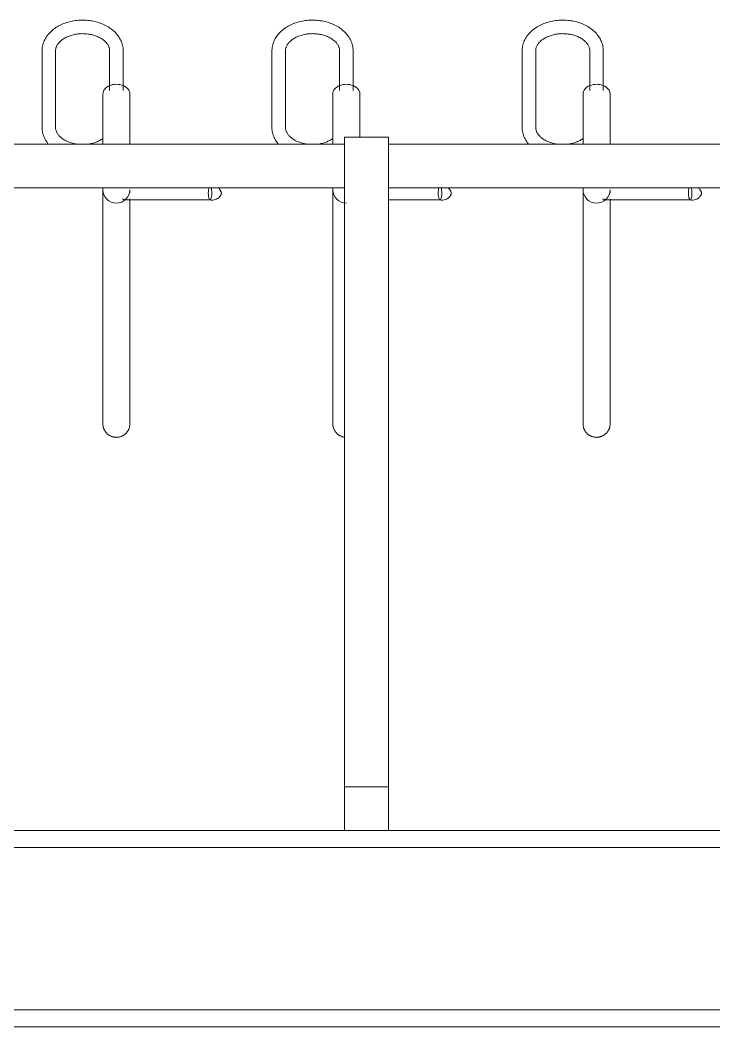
# Model space of a CAD drawing. Header units: inches. Extents: x 3268 to 7018, y 976 to 6708.
# Drawn here: x 4788.19 to 4813.84, y 3631.15 to 3668.35 of the extents above; entities that cross this region are included whole.
import ezdxf

# ---------------------------------------------------------------- set-up
doc = ezdxf.new("R2010")
doc.units = ezdxf.units.IN
doc.header["$MEASUREMENT"] = 0
for name, color, linetype, lineweight in [('A-GENM', 13, 'Continuous', 9), ('A-WALL', 113, 'Continuous', 9), ('A-WALL-PATT', 111, 'Continuous', 15), ('I-WALL', 2, 'Continuous', 9)]:
    doc.layers.add(name, color=color, linetype=linetype, lineweight=lineweight)
pattern_1 = [(0, (0, 0), (122.88, 30.72), [5.069, -87.091, 5.069, -87.091, -491.52]), (0, (0, 0), (122.88, 30.72), [-184.32, 5.069, -179.251, 5.069, -87.091, -215.04]), (0, (0, 0), (122.88, 30.72), [-460.8, 5.069, -56.371, 5.069, -148.531]), (120, (46.08, 15.36), (-88.0443, 91.0572), [5.069, -87.091, 5.069, -87.091, -491.52]), (120, (46.08, 15.36), (-88.0443, 91.0572), [-184.32, 5.069, -179.251, 5.069, -87.091, -215.04]), (120, (46.08, 15.36), (-88.0443, 91.0572), [-460.8, 5.069, -56.371, 5.069, -148.531]), (240, (61.44, 76.8), (-34.8357, -121.7772), [5.069, -87.091, 5.069, -87.091, -491.52]), (240, (61.44, 76.8), (-34.8357, -121.7772), [-184.32, 5.069, -179.251, 5.069, -87.091, -215.04]), (240, (61.44, 76.8), (-34.8357, -121.7772), [-460.8, 5.069, -56.371, 5.069, -148.531])]

# ---------------------------------------------------------------- blocks, each defined once
blk = doc.blocks.new('Bike File Wall - as Specified-V152-Overall Retail Plan Opt 2')
at = {"layer": 'A-GENM'}
for p, q in [((4789, 3667.218), (4789, 3664.389)), ((4789.5, 3664.389), (4789.5, 3667.218)), ((4791.5, 3667.218), (4791.5, 3665.756)), ((4792, 3665.756), (4792, 3667.218)), ((4797.5, 3667.218), (4797.5, 3664.389)), ((4798, 3664.389), (4798, 3667.218)), ((4800, 3667.218), (4800, 3665.756)), ((4800.5, 3665.756), (4800.5, 3667.218)), ((4806.75, 3667.218), (4806.75, 3664.389)), ((4807.25, 3664.389), (4807.25, 3667.218)), ((4809.25, 3667.218), (4809.25, 3665.756)), ((4809.75, 3665.756), (4809.75, 3667.218)), ((4791.25, 3665.627), (4791.25, 3663.774)), ((4792.25, 3663.774), (4792.25, 3665.627)), ((4799.75, 3665.627), (4799.75, 3663.774)), ((4800.75, 3664.024), (4800.75, 3665.627)), ((4809, 3665.627), (4809, 3663.774)), ((4810, 3663.774), (4810, 3665.627)), ((4769.813, 3663.774), (4800.188, 3663.774)), ((4800.188, 3640.024), (4800.188, 3664.024)), ((4801.813, 3664.024), (4800.188, 3664.024)), ((4801.813, 3664.024), (4801.813, 3640.024)), ((4801.813, 3663.774), (4832.188, 3663.774)), ((4769.813, 3662.149), (4800.188, 3662.149)), ((4791.25, 3662.149), (4791.25, 3654.313)), ((4791.252, 3662.126), (4791.254, 3662.146)), ((4799.75, 3662.149), (4799.75, 3654.313)), ((4799.752, 3662.126), (4799.754, 3662.146)), ((4801.813, 3662.149), (4832.188, 3662.149)), ((4809, 3662.149), (4809, 3654.313)), ((4809.002, 3662.126), (4809.004, 3662.146)), ((4792.009, 3661.711), (4795.213, 3661.711)), ((4792.25, 3654.313), (4792.25, 3661.745)), ((4801.813, 3661.711), (4803.713, 3661.711)), ((4809.759, 3661.711), (4812.963, 3661.711)), ((4810, 3654.313), (4810, 3661.745)), ((4791.25, 3661.207), (4791.25, 3654.313)), ((4792.25, 3654.313), (4792.25, 3661.207)), ((4799.75, 3661.207), (4799.75, 3654.313)), ((4809, 3661.207), (4809, 3654.313)), ((4810, 3654.313), (4810, 3661.207)), ((4800.188, 3638.399), (4800.188, 3640.024)), ((4801.813, 3640.024), (4800.188, 3640.024)), ((4801.813, 3640.024), (4801.813, 3638.399)), ((4800.188, 3638.399), (4801.813, 3638.399))]:
    blk.add_line(p, q, dxfattribs=at)
at = {"layer": 'A-GENM', "flags": 128}
for points in [[(4792, 3667.218), (4791.999, 3667.267), (4791.995, 3667.317), (4791.988, 3667.366), (4791.978, 3667.414), (4791.966, 3667.462), (4791.951, 3667.51), (4791.933, 3667.556), (4791.913, 3667.602), (4791.891, 3667.647), (4791.866, 3667.69), (4791.839, 3667.733), (4791.81, 3667.774), (4791.779, 3667.814), (4791.746, 3667.853), (4791.712, 3667.891), (4791.675, 3667.927), (4791.637, 3667.962), (4791.597, 3667.995), (4791.556, 3668.027), (4791.513, 3668.058), (4791.469, 3668.087), (4791.423, 3668.115), (4791.376, 3668.141), (4791.328, 3668.166), (4791.279, 3668.189), (4791.229, 3668.211), (4791.178, 3668.231), (4791.126, 3668.25), (4791.073, 3668.267), (4791.02, 3668.283), (4790.965, 3668.297), (4790.91, 3668.309), (4790.855, 3668.32), (4790.799, 3668.329), (4790.743, 3668.337), (4790.687, 3668.343), (4790.63, 3668.348), (4790.573, 3668.35), (4790.516, 3668.352), (4790.459, 3668.351), (4790.402, 3668.349), (4790.345, 3668.346), (4790.288, 3668.34), (4790.232, 3668.334), (4790.176, 3668.325), (4790.12, 3668.315), (4790.065, 3668.304), (4790.01, 3668.29), (4789.956, 3668.276), (4789.903, 3668.259), (4789.851, 3668.242), (4789.799, 3668.222), (4789.749, 3668.201), (4789.699, 3668.179), (4789.65, 3668.155), (4789.603, 3668.129), (4789.557, 3668.102), (4789.512, 3668.074), (4789.468, 3668.044), (4789.426, 3668.013), (4789.385, 3667.98), (4789.346, 3667.946), (4789.309, 3667.91), (4789.273, 3667.874), (4789.239, 3667.835), (4789.207, 3667.796), (4789.177, 3667.755), (4789.149, 3667.713), (4789.123, 3667.67), (4789.099, 3667.626), (4789.078, 3667.581), (4789.059, 3667.535), (4789.043, 3667.488), (4789.029, 3667.44), (4789.018, 3667.392), (4789.009, 3667.343), (4789.004, 3667.294), (4789.001, 3667.245), (4789, 3667.218)], [(4800.5, 3667.218), (4800.499, 3667.267), (4800.495, 3667.317), (4800.488, 3667.366), (4800.478, 3667.414), (4800.466, 3667.462), (4800.451, 3667.51), (4800.433, 3667.556), (4800.413, 3667.602), (4800.391, 3667.647), (4800.366, 3667.69), (4800.339, 3667.733), (4800.31, 3667.774), (4800.279, 3667.814), (4800.246, 3667.853), (4800.212, 3667.891), (4800.175, 3667.927), (4800.137, 3667.962), (4800.097, 3667.995), (4800.056, 3668.027), (4800.013, 3668.058), (4799.969, 3668.087), (4799.923, 3668.115), (4799.876, 3668.141), (4799.828, 3668.166), (4799.779, 3668.189), (4799.729, 3668.211), (4799.678, 3668.231), (4799.626, 3668.25), (4799.573, 3668.267), (4799.52, 3668.283), (4799.465, 3668.297), (4799.41, 3668.309), (4799.355, 3668.32), (4799.299, 3668.329), (4799.243, 3668.337), (4799.187, 3668.343), (4799.13, 3668.348), (4799.073, 3668.35), (4799.016, 3668.352), (4798.959, 3668.351), (4798.902, 3668.349), (4798.845, 3668.346), (4798.788, 3668.34), (4798.732, 3668.334), (4798.676, 3668.325), (4798.62, 3668.315), (4798.565, 3668.304), (4798.51, 3668.29), (4798.456, 3668.276), (4798.403, 3668.259), (4798.351, 3668.242), (4798.299, 3668.222), (4798.249, 3668.201), (4798.199, 3668.179), (4798.15, 3668.155), (4798.103, 3668.129), (4798.057, 3668.102), (4798.012, 3668.074), (4797.968, 3668.044), (4797.926, 3668.013), (4797.885, 3667.98), (4797.846, 3667.946), (4797.809, 3667.91), (4797.773, 3667.874), (4797.739, 3667.835), (4797.707, 3667.796), (4797.677, 3667.755), (4797.649, 3667.713), (4797.623, 3667.67), (4797.599, 3667.626), (4797.578, 3667.581), (4797.559, 3667.535), (4797.543, 3667.488), (4797.529, 3667.44), (4797.518, 3667.392), (4797.509, 3667.343), (4797.504, 3667.294), (4797.501, 3667.245), (4797.5, 3667.218)], [(4809.75, 3667.218), (4809.749, 3667.267), (4809.745, 3667.317), (4809.738, 3667.366), (4809.728, 3667.414), (4809.716, 3667.462), (4809.701, 3667.51), (4809.683, 3667.556), (4809.663, 3667.602), (4809.641, 3667.647), (4809.616, 3667.69), (4809.589, 3667.733), (4809.56, 3667.774), (4809.529, 3667.814), (4809.496, 3667.853), (4809.462, 3667.891), (4809.425, 3667.927), (4809.387, 3667.962), (4809.347, 3667.995), (4809.306, 3668.027), (4809.263, 3668.058), (4809.219, 3668.087), (4809.173, 3668.115), (4809.126, 3668.141), (4809.078, 3668.166), (4809.029, 3668.189), (4808.979, 3668.211), (4808.928, 3668.231), (4808.876, 3668.25), (4808.823, 3668.267), (4808.77, 3668.283), (4808.715, 3668.297), (4808.66, 3668.309), (4808.605, 3668.32), (4808.549, 3668.329), (4808.493, 3668.337), (4808.437, 3668.343), (4808.38, 3668.348), (4808.323, 3668.35), (4808.266, 3668.352), (4808.209, 3668.351), (4808.152, 3668.349), (4808.095, 3668.346), (4808.038, 3668.34), (4807.982, 3668.334), (4807.926, 3668.325), (4807.87, 3668.315), (4807.815, 3668.304), (4807.76, 3668.29), (4807.706, 3668.276), (4807.653, 3668.259), (4807.601, 3668.242), (4807.549, 3668.222), (4807.499, 3668.201), (4807.449, 3668.179), (4807.4, 3668.155), (4807.353, 3668.129), (4807.307, 3668.102), (4807.262, 3668.074), (4807.218, 3668.044), (4807.176, 3668.013), (4807.135, 3667.98), (4807.096, 3667.946), (4807.059, 3667.91), (4807.023, 3667.874), (4806.989, 3667.835), (4806.957, 3667.796), (4806.927, 3667.755), (4806.899, 3667.713), (4806.873, 3667.67), (4806.849, 3667.626), (4806.828, 3667.581), (4806.809, 3667.535), (4806.793, 3667.488), (4806.779, 3667.44), (4806.768, 3667.392), (4806.759, 3667.343), (4806.754, 3667.294), (4806.751, 3667.245), (4806.75, 3667.218)], [(4789.5, 3667.218), (4789.501, 3667.239), (4789.503, 3667.26), (4789.506, 3667.282), (4789.51, 3667.303), (4789.516, 3667.325), (4789.522, 3667.346), (4789.531, 3667.368), (4789.54, 3667.39), (4789.551, 3667.412), (4789.564, 3667.434), (4789.578, 3667.456), (4789.593, 3667.478), (4789.61, 3667.5), (4789.628, 3667.521), (4789.648, 3667.543), (4789.67, 3667.564), (4789.693, 3667.585), (4789.717, 3667.606), (4789.744, 3667.626), (4789.771, 3667.646), (4789.8, 3667.665), (4789.83, 3667.683), (4789.862, 3667.701), (4789.894, 3667.718), (4789.928, 3667.734), (4789.963, 3667.749), (4790, 3667.763), (4790.037, 3667.777), (4790.075, 3667.789), (4790.114, 3667.801), (4790.153, 3667.811), (4790.194, 3667.82), (4790.235, 3667.828), (4790.276, 3667.835), (4790.318, 3667.841), (4790.36, 3667.845), (4790.403, 3667.849), (4790.446, 3667.851), (4790.489, 3667.852), (4790.532, 3667.851), (4790.575, 3667.85), (4790.617, 3667.847), (4790.66, 3667.843), (4790.702, 3667.838), (4790.744, 3667.832), (4790.785, 3667.824), (4790.826, 3667.816), (4790.866, 3667.806), (4790.905, 3667.795), (4790.944, 3667.784), (4790.981, 3667.771), (4791.018, 3667.757), (4791.054, 3667.742), (4791.088, 3667.727), (4791.122, 3667.71), (4791.154, 3667.693), (4791.185, 3667.675), (4791.214, 3667.656), (4791.243, 3667.637), (4791.269, 3667.617), (4791.295, 3667.597), (4791.319, 3667.576), (4791.341, 3667.555), (4791.362, 3667.533), (4791.381, 3667.511), (4791.399, 3667.49), (4791.415, 3667.468), (4791.43, 3667.446), (4791.443, 3667.424), (4791.455, 3667.402), (4791.465, 3667.38), (4791.474, 3667.358), (4791.482, 3667.336), (4791.488, 3667.315), (4791.493, 3667.293), (4791.496, 3667.272), (4791.499, 3667.25), (4791.5, 3667.229), (4791.5, 3667.218)], [(4798, 3667.218), (4798.001, 3667.239), (4798.003, 3667.26), (4798.006, 3667.282), (4798.01, 3667.303), (4798.016, 3667.325), (4798.022, 3667.346), (4798.031, 3667.368), (4798.04, 3667.39), (4798.051, 3667.412), (4798.064, 3667.434), (4798.078, 3667.456), (4798.093, 3667.478), (4798.11, 3667.5), (4798.128, 3667.521), (4798.148, 3667.543), (4798.17, 3667.564), (4798.193, 3667.585), (4798.217, 3667.606), (4798.244, 3667.626), (4798.271, 3667.646), (4798.3, 3667.665), (4798.33, 3667.683), (4798.362, 3667.701), (4798.394, 3667.718), (4798.428, 3667.734), (4798.463, 3667.749), (4798.5, 3667.763), (4798.537, 3667.777), (4798.575, 3667.789), (4798.614, 3667.801), (4798.653, 3667.811), (4798.694, 3667.82), (4798.735, 3667.828), (4798.776, 3667.835), (4798.818, 3667.841), (4798.86, 3667.845), (4798.903, 3667.849), (4798.946, 3667.851), (4798.989, 3667.852), (4799.032, 3667.851), (4799.075, 3667.85), (4799.117, 3667.847), (4799.16, 3667.843), (4799.202, 3667.838), (4799.244, 3667.832), (4799.285, 3667.824), (4799.326, 3667.816), (4799.366, 3667.806), (4799.405, 3667.795), (4799.444, 3667.784), (4799.481, 3667.771), (4799.518, 3667.757), (4799.554, 3667.742), (4799.588, 3667.727), (4799.622, 3667.71), (4799.654, 3667.693), (4799.685, 3667.675), (4799.714, 3667.656), (4799.743, 3667.637), (4799.769, 3667.617), (4799.795, 3667.597), (4799.819, 3667.576), (4799.841, 3667.555), (4799.862, 3667.533), (4799.881, 3667.511), (4799.899, 3667.49), (4799.915, 3667.468), (4799.93, 3667.446), (4799.943, 3667.424), (4799.955, 3667.402), (4799.965, 3667.38), (4799.974, 3667.358), (4799.982, 3667.336), (4799.988, 3667.315), (4799.993, 3667.293), (4799.996, 3667.272), (4799.999, 3667.25), (4800, 3667.229), (4800, 3667.218)], [(4807.25, 3667.218), (4807.251, 3667.239), (4807.253, 3667.26), (4807.256, 3667.282), (4807.26, 3667.303), (4807.266, 3667.325), (4807.272, 3667.346), (4807.281, 3667.368), (4807.29, 3667.39), (4807.301, 3667.412), (4807.314, 3667.434), (4807.328, 3667.456), (4807.343, 3667.478), (4807.36, 3667.5), (4807.378, 3667.521), (4807.398, 3667.543), (4807.42, 3667.564), (4807.443, 3667.585), (4807.467, 3667.606), (4807.494, 3667.626), (4807.521, 3667.646), (4807.55, 3667.665), (4807.58, 3667.683), (4807.612, 3667.701), (4807.644, 3667.718), (4807.678, 3667.734), (4807.713, 3667.749), (4807.75, 3667.763), (4807.787, 3667.777), (4807.825, 3667.789), (4807.864, 3667.801), (4807.903, 3667.811), (4807.944, 3667.82), (4807.985, 3667.828), (4808.026, 3667.835), (4808.068, 3667.841), (4808.11, 3667.845), (4808.153, 3667.849), (4808.196, 3667.851), (4808.239, 3667.852), (4808.282, 3667.851), (4808.325, 3667.85), (4808.367, 3667.847), (4808.41, 3667.843), (4808.452, 3667.838), (4808.494, 3667.832), (4808.535, 3667.824), (4808.576, 3667.816), (4808.616, 3667.806), (4808.655, 3667.795), (4808.694, 3667.784), (4808.731, 3667.771), (4808.768, 3667.757), (4808.804, 3667.742), (4808.838, 3667.727), (4808.872, 3667.71), (4808.904, 3667.693), (4808.935, 3667.675), (4808.964, 3667.656), (4808.993, 3667.637), (4809.019, 3667.617), (4809.045, 3667.597), (4809.069, 3667.576), (4809.091, 3667.555), (4809.112, 3667.533), (4809.131, 3667.511), (4809.149, 3667.49), (4809.165, 3667.468), (4809.18, 3667.446), (4809.193, 3667.424), (4809.205, 3667.402), (4809.215, 3667.38), (4809.224, 3667.358), (4809.232, 3667.336), (4809.238, 3667.315), (4809.243, 3667.293), (4809.246, 3667.272), (4809.249, 3667.25), (4809.25, 3667.229), (4809.25, 3667.218)], [(4789, 3664.389), (4789.002, 3664.34), (4789.006, 3664.291), (4789.013, 3664.242), (4789.023, 3664.193), (4789.035, 3664.145), (4789.05, 3664.098), (4789.067, 3664.051), (4789.087, 3664.005), (4789.11, 3663.961), (4789.134, 3663.917), (4789.161, 3663.874), (4789.19, 3663.833), (4789.221, 3663.793)], [(4790.257, 3663.775), (4790.216, 3663.783), (4790.175, 3663.791), (4790.135, 3663.801), (4790.096, 3663.812), (4790.057, 3663.824), (4790.019, 3663.836), (4789.983, 3663.85), (4789.947, 3663.865), (4789.913, 3663.881), (4789.879, 3663.897), (4789.847, 3663.914), (4789.816, 3663.932), (4789.786, 3663.951), (4789.758, 3663.97), (4789.731, 3663.99), (4789.706, 3664.011), (4789.682, 3664.031), (4789.66, 3664.053), (4789.639, 3664.074), (4789.62, 3664.096), (4789.602, 3664.118), (4789.586, 3664.14), (4789.571, 3664.162), (4789.558, 3664.184), (4789.546, 3664.206), (4789.536, 3664.228), (4789.527, 3664.249), (4789.519, 3664.271), (4789.513, 3664.293), (4789.508, 3664.314), (4789.504, 3664.335), (4789.502, 3664.357), (4789.501, 3664.378), (4789.5, 3664.389)], [(4797.5, 3664.389), (4797.502, 3664.34), (4797.506, 3664.291), (4797.513, 3664.242), (4797.523, 3664.193), (4797.535, 3664.145), (4797.55, 3664.098), (4797.567, 3664.051), (4797.587, 3664.005), (4797.61, 3663.961), (4797.634, 3663.917), (4797.661, 3663.874), (4797.69, 3663.833), (4797.721, 3663.793)], [(4798.757, 3663.775), (4798.716, 3663.783), (4798.675, 3663.791), (4798.635, 3663.801), (4798.596, 3663.812), (4798.557, 3663.824), (4798.519, 3663.836), (4798.483, 3663.85), (4798.447, 3663.865), (4798.413, 3663.881), (4798.379, 3663.897), (4798.347, 3663.914), (4798.316, 3663.932), (4798.286, 3663.951), (4798.258, 3663.97), (4798.231, 3663.99), (4798.206, 3664.011), (4798.182, 3664.031), (4798.16, 3664.053), (4798.139, 3664.074), (4798.12, 3664.096), (4798.102, 3664.118), (4798.086, 3664.14), (4798.071, 3664.162), (4798.058, 3664.184), (4798.046, 3664.206), (4798.036, 3664.228), (4798.027, 3664.249), (4798.019, 3664.271), (4798.013, 3664.293), (4798.008, 3664.314), (4798.004, 3664.335), (4798.002, 3664.357), (4798.001, 3664.378), (4798, 3664.389)], [(4806.75, 3664.389), (4806.752, 3664.34), (4806.756, 3664.291), (4806.763, 3664.242), (4806.773, 3664.193), (4806.785, 3664.145), (4806.8, 3664.098), (4806.817, 3664.051), (4806.837, 3664.005), (4806.86, 3663.961), (4806.884, 3663.917), (4806.911, 3663.874), (4806.94, 3663.833), (4806.971, 3663.793)], [(4808.007, 3663.775), (4807.966, 3663.783), (4807.925, 3663.791), (4807.885, 3663.801), (4807.846, 3663.812), (4807.807, 3663.824), (4807.769, 3663.836), (4807.733, 3663.85), (4807.697, 3663.865), (4807.663, 3663.881), (4807.629, 3663.897), (4807.597, 3663.914), (4807.566, 3663.932), (4807.536, 3663.951), (4807.508, 3663.97), (4807.481, 3663.99), (4807.456, 3664.011), (4807.432, 3664.031), (4807.41, 3664.053), (4807.389, 3664.074), (4807.37, 3664.096), (4807.352, 3664.118), (4807.336, 3664.14), (4807.321, 3664.162), (4807.308, 3664.184), (4807.296, 3664.206), (4807.286, 3664.228), (4807.277, 3664.249), (4807.269, 3664.271), (4807.263, 3664.293), (4807.258, 3664.314), (4807.254, 3664.335), (4807.252, 3664.357), (4807.251, 3664.378), (4807.25, 3664.389)], [(4791.257, 3663.981), (4791.23, 3663.961), (4791.201, 3663.942), (4791.171, 3663.924), (4791.139, 3663.906), (4791.106, 3663.889), (4791.072, 3663.873), (4791.037, 3663.858), (4791.001, 3663.844), (4790.964, 3663.83), (4790.926, 3663.818), (4790.887, 3663.807), (4790.847, 3663.796), (4790.807, 3663.787), (4790.766, 3663.779), (4790.724, 3663.772)], [(4799.757, 3663.981), (4799.73, 3663.961), (4799.701, 3663.942), (4799.671, 3663.924), (4799.639, 3663.906), (4799.606, 3663.889), (4799.572, 3663.873), (4799.537, 3663.858), (4799.501, 3663.844), (4799.464, 3663.83), (4799.426, 3663.818), (4799.387, 3663.807), (4799.347, 3663.796), (4799.307, 3663.787), (4799.266, 3663.779), (4799.224, 3663.772)], [(4809.007, 3663.981), (4808.98, 3663.961), (4808.951, 3663.942), (4808.921, 3663.924), (4808.889, 3663.906), (4808.856, 3663.889), (4808.822, 3663.873), (4808.787, 3663.858), (4808.751, 3663.844), (4808.714, 3663.83), (4808.676, 3663.818), (4808.637, 3663.807), (4808.597, 3663.796), (4808.557, 3663.787), (4808.516, 3663.779), (4808.474, 3663.772)], [(4791.25, 3661.207), (4791.25, 3661.291), (4791.25, 3661.37), (4791.25, 3661.446), (4791.25, 3661.518), (4791.25, 3661.587), (4791.25, 3661.651), (4791.25, 3661.711), (4791.25, 3661.767), (4791.25, 3661.819), (4791.25, 3661.866), (4791.25, 3661.909), (4791.25, 3661.947), (4791.25, 3661.981), (4791.25, 3662.01), (4791.25, 3662.035)], [(4792.25, 3662.026), (4792.25, 3662), (4792.25, 3661.969)], [(4795.208, 3661.712), (4795.259, 3661.702), (4795.312, 3661.699), (4795.365, 3661.705), (4795.413, 3661.718), (4795.456, 3661.735), (4795.491, 3661.756), (4795.52, 3661.777), (4795.543, 3661.797), (4795.561, 3661.816), (4795.575, 3661.834), (4795.586, 3661.849), (4795.595, 3661.863), (4795.602, 3661.876), (4795.608, 3661.887), (4795.612, 3661.897), (4795.616, 3661.905), (4795.619, 3661.913), (4795.621, 3661.92), (4795.623, 3661.926), (4795.625, 3661.931), (4795.626, 3661.935), (4795.627, 3661.939), (4795.628, 3661.943), (4795.629, 3661.946), (4795.629, 3661.949), (4795.63, 3661.951), (4795.63, 3661.953), (4795.63, 3661.955), (4795.631, 3661.956), (4795.631, 3661.957), (4795.631, 3661.958), (4795.631, 3661.959), (4795.631, 3661.96), (4795.631, 3661.96), (4795.631, 3661.96)], [(4795.52, 3662.145), (4795.543, 3662.125), (4795.561, 3662.106), (4795.575, 3662.088), (4795.586, 3662.073), (4795.595, 3662.059), (4795.602, 3662.046), (4795.608, 3662.035), (4795.612, 3662.025), (4795.616, 3662.017), (4795.619, 3662.009), (4795.621, 3662.002), (4795.623, 3661.997), (4795.625, 3661.991), (4795.626, 3661.987), (4795.627, 3661.983), (4795.628, 3661.979), (4795.629, 3661.976), (4795.629, 3661.973), (4795.63, 3661.971), (4795.63, 3661.969), (4795.63, 3661.968), (4795.631, 3661.966), (4795.631, 3661.965), (4795.631, 3661.964), (4795.631, 3661.963), (4795.631, 3661.963), (4795.631, 3661.962), (4795.631, 3661.962)], [(4799.75, 3661.207), (4799.75, 3661.291), (4799.75, 3661.37), (4799.75, 3661.446), (4799.75, 3661.518), (4799.75, 3661.587), (4799.75, 3661.651), (4799.75, 3661.711), (4799.75, 3661.767), (4799.75, 3661.819), (4799.75, 3661.866), (4799.75, 3661.909), (4799.75, 3661.947), (4799.75, 3661.981), (4799.75, 3662.01), (4799.75, 3662.035)], [(4803.708, 3661.712), (4803.759, 3661.702), (4803.812, 3661.699), (4803.865, 3661.705), (4803.913, 3661.718), (4803.956, 3661.735), (4803.991, 3661.756), (4804.02, 3661.777), (4804.043, 3661.797), (4804.061, 3661.816), (4804.075, 3661.834), (4804.086, 3661.849), (4804.095, 3661.863), (4804.102, 3661.876), (4804.108, 3661.887), (4804.112, 3661.897), (4804.116, 3661.905), (4804.119, 3661.913), (4804.121, 3661.92), (4804.123, 3661.926), (4804.125, 3661.931), (4804.126, 3661.935), (4804.127, 3661.939), (4804.128, 3661.943), (4804.129, 3661.946), (4804.129, 3661.949), (4804.13, 3661.951), (4804.13, 3661.953), (4804.13, 3661.955), (4804.131, 3661.956), (4804.131, 3661.957), (4804.131, 3661.958), (4804.131, 3661.959), (4804.131, 3661.96), (4804.131, 3661.96), (4804.131, 3661.96)], [(4804.02, 3662.145), (4804.043, 3662.125), (4804.061, 3662.106), (4804.075, 3662.088), (4804.086, 3662.073), (4804.095, 3662.059), (4804.102, 3662.046), (4804.108, 3662.035), (4804.112, 3662.025), (4804.116, 3662.017), (4804.119, 3662.009), (4804.121, 3662.002), (4804.123, 3661.997), (4804.125, 3661.991), (4804.126, 3661.987), (4804.127, 3661.983), (4804.128, 3661.979), (4804.129, 3661.976), (4804.129, 3661.973), (4804.13, 3661.971), (4804.13, 3661.969), (4804.13, 3661.968), (4804.131, 3661.966), (4804.131, 3661.965), (4804.131, 3661.964), (4804.131, 3661.963), (4804.131, 3661.963), (4804.131, 3661.962), (4804.131, 3661.962)], [(4809, 3661.207), (4809, 3661.291), (4809, 3661.37), (4809, 3661.446), (4809, 3661.518), (4809, 3661.587), (4809, 3661.651), (4809, 3661.711), (4809, 3661.767), (4809, 3661.819), (4809, 3661.866), (4809, 3661.909), (4809, 3661.947), (4809, 3661.981), (4809, 3662.01), (4809, 3662.035)], [(4810, 3662.026), (4810, 3662), (4810, 3661.969)], [(4812.958, 3661.712), (4813.009, 3661.702), (4813.062, 3661.699), (4813.115, 3661.705), (4813.163, 3661.718), (4813.206, 3661.735), (4813.241, 3661.756), (4813.27, 3661.777), (4813.293, 3661.797), (4813.311, 3661.816), (4813.325, 3661.834), (4813.336, 3661.849), (4813.345, 3661.863), (4813.352, 3661.876), (4813.358, 3661.887), (4813.362, 3661.897), (4813.366, 3661.905), (4813.369, 3661.913), (4813.371, 3661.92), (4813.373, 3661.926), (4813.375, 3661.931), (4813.376, 3661.935), (4813.377, 3661.939), (4813.378, 3661.943), (4813.379, 3661.946), (4813.379, 3661.949), (4813.38, 3661.951), (4813.38, 3661.953), (4813.38, 3661.955), (4813.381, 3661.956), (4813.381, 3661.957), (4813.381, 3661.958), (4813.381, 3661.959), (4813.381, 3661.96), (4813.381, 3661.96), (4813.381, 3661.96)], [(4813.27, 3662.145), (4813.293, 3662.125), (4813.311, 3662.106), (4813.325, 3662.088), (4813.336, 3662.073), (4813.345, 3662.059), (4813.352, 3662.046), (4813.358, 3662.035), (4813.362, 3662.025), (4813.366, 3662.017), (4813.369, 3662.009), (4813.371, 3662.002), (4813.373, 3661.997), (4813.375, 3661.991), (4813.376, 3661.987), (4813.377, 3661.983), (4813.378, 3661.979), (4813.379, 3661.976), (4813.379, 3661.973), (4813.38, 3661.971), (4813.38, 3661.969), (4813.38, 3661.968), (4813.381, 3661.966), (4813.381, 3661.965), (4813.381, 3661.964), (4813.381, 3661.963), (4813.381, 3661.963), (4813.381, 3661.962), (4813.381, 3661.962)], [(4792.25, 3661.747), (4792.25, 3661.69), (4792.25, 3661.628), (4792.25, 3661.562), (4792.25, 3661.492), (4792.25, 3661.419), (4792.25, 3661.341), (4792.25, 3661.261), (4792.25, 3661.207)], [(4810, 3661.747), (4810, 3661.69), (4810, 3661.628), (4810, 3661.562), (4810, 3661.492), (4810, 3661.419), (4810, 3661.341), (4810, 3661.261), (4810, 3661.207)], [(4791.25, 3654.313), (4791.25, 3654.23), (4791.25, 3654.15), (4791.25, 3654.074), (4791.25, 3654.002), (4791.25, 3653.934), (4791.25, 3653.87), (4791.25, 3653.809), (4791.25, 3653.754), (4791.25, 3653.702), (4791.25, 3653.654), (4791.25, 3653.612), (4791.25, 3653.573), (4791.25, 3653.539), (4791.25, 3653.51), (4791.25, 3653.486), (4791.25, 3653.466), (4791.25, 3653.451), (4791.25, 3653.441), (4791.25, 3653.435), (4791.25, 3653.434)], [(4791.25, 3653.434), (4791.25, 3653.437), (4791.25, 3653.444), (4791.25, 3653.456), (4791.25, 3653.473), (4791.25, 3653.494), (4791.25, 3653.52), (4791.25, 3653.551), (4791.25, 3653.587), (4791.25, 3653.627), (4791.25, 3653.671), (4791.25, 3653.72), (4791.25, 3653.773), (4791.25, 3653.831), (4791.25, 3653.893), (4791.25, 3653.958), (4791.25, 3654.028), (4791.25, 3654.102), (4791.25, 3654.179), (4791.25, 3654.26), (4791.25, 3654.313)], [(4792.25, 3654.313), (4792.25, 3654.23), (4792.25, 3654.15), (4792.25, 3654.074), (4792.25, 3654.002), (4792.25, 3653.934), (4792.25, 3653.87), (4792.25, 3653.809), (4792.25, 3653.754), (4792.25, 3653.702), (4792.25, 3653.654), (4792.25, 3653.612), (4792.25, 3653.573), (4792.25, 3653.539), (4792.25, 3653.51), (4792.25, 3653.486), (4792.25, 3653.466), (4792.25, 3653.451), (4792.25, 3653.441), (4792.25, 3653.435), (4792.25, 3653.434)], [(4792.25, 3653.434), (4792.25, 3653.437), (4792.25, 3653.444), (4792.25, 3653.456), (4792.25, 3653.473), (4792.25, 3653.494), (4792.25, 3653.52), (4792.25, 3653.551), (4792.25, 3653.587), (4792.25, 3653.627), (4792.25, 3653.671), (4792.25, 3653.72), (4792.25, 3653.773), (4792.25, 3653.831), (4792.25, 3653.893), (4792.25, 3653.958), (4792.25, 3654.028), (4792.25, 3654.102), (4792.25, 3654.179), (4792.25, 3654.26), (4792.25, 3654.313)], [(4799.75, 3654.313), (4799.75, 3654.23), (4799.75, 3654.15), (4799.75, 3654.074), (4799.75, 3654.002), (4799.75, 3653.934), (4799.75, 3653.87), (4799.75, 3653.809), (4799.75, 3653.754), (4799.75, 3653.702), (4799.75, 3653.654), (4799.75, 3653.612), (4799.75, 3653.573), (4799.75, 3653.539), (4799.75, 3653.51), (4799.75, 3653.486), (4799.75, 3653.466), (4799.75, 3653.451), (4799.75, 3653.441), (4799.75, 3653.435), (4799.75, 3653.434)], [(4799.75, 3653.434), (4799.75, 3653.437), (4799.75, 3653.444), (4799.75, 3653.456), (4799.75, 3653.473), (4799.75, 3653.494), (4799.75, 3653.52), (4799.75, 3653.551), (4799.75, 3653.587), (4799.75, 3653.627), (4799.75, 3653.671), (4799.75, 3653.72), (4799.75, 3653.773), (4799.75, 3653.831), (4799.75, 3653.893), (4799.75, 3653.958), (4799.75, 3654.028), (4799.75, 3654.102), (4799.75, 3654.179), (4799.75, 3654.26), (4799.75, 3654.313)], [(4809, 3654.313), (4809, 3654.23), (4809, 3654.15), (4809, 3654.074), (4809, 3654.002), (4809, 3653.934), (4809, 3653.87), (4809, 3653.809), (4809, 3653.754), (4809, 3653.702), (4809, 3653.654), (4809, 3653.612), (4809, 3653.573), (4809, 3653.539), (4809, 3653.51), (4809, 3653.486), (4809, 3653.466), (4809, 3653.451), (4809, 3653.441), (4809, 3653.435), (4809, 3653.434)], [(4809, 3653.434), (4809, 3653.437), (4809, 3653.444), (4809, 3653.456), (4809, 3653.473), (4809, 3653.494), (4809, 3653.52), (4809, 3653.551), (4809, 3653.587), (4809, 3653.627), (4809, 3653.671), (4809, 3653.72), (4809, 3653.773), (4809, 3653.831), (4809, 3653.893), (4809, 3653.958), (4809, 3654.028), (4809, 3654.102), (4809, 3654.179), (4809, 3654.26), (4809, 3654.313)], [(4810, 3654.313), (4810, 3654.23), (4810, 3654.15), (4810, 3654.074), (4810, 3654.002), (4810, 3653.934), (4810, 3653.87), (4810, 3653.809), (4810, 3653.754), (4810, 3653.702), (4810, 3653.654), (4810, 3653.612), (4810, 3653.573), (4810, 3653.539), (4810, 3653.51), (4810, 3653.486), (4810, 3653.466), (4810, 3653.451), (4810, 3653.441), (4810, 3653.435), (4810, 3653.434)], [(4810, 3653.434), (4810, 3653.437), (4810, 3653.444), (4810, 3653.456), (4810, 3653.473), (4810, 3653.494), (4810, 3653.52), (4810, 3653.551), (4810, 3653.587), (4810, 3653.627), (4810, 3653.671), (4810, 3653.72), (4810, 3653.773), (4810, 3653.831), (4810, 3653.893), (4810, 3653.958), (4810, 3654.028), (4810, 3654.102), (4810, 3654.179), (4810, 3654.26), (4810, 3654.313)], [(4792.25, 3653.434), (4792.25, 3653.414), (4792.249, 3653.394), (4792.247, 3653.375), (4792.244, 3653.355), (4792.24, 3653.335), (4792.236, 3653.316), (4792.231, 3653.296), (4792.225, 3653.277), (4792.218, 3653.258), (4792.211, 3653.24), (4792.203, 3653.221), (4792.194, 3653.204), (4792.184, 3653.186), (4792.174, 3653.169), (4792.163, 3653.152), (4792.151, 3653.136), (4792.139, 3653.12), (4792.126, 3653.105), (4792.113, 3653.09), (4792.099, 3653.076), (4792.084, 3653.062), (4792.069, 3653.049), (4792.053, 3653.037), (4792.037, 3653.025), (4792.02, 3653.014), (4792.003, 3653.003), (4791.986, 3652.993), (4791.968, 3652.984), (4791.95, 3652.976), (4791.932, 3652.968), (4791.913, 3652.962), (4791.894, 3652.955), (4791.874, 3652.95), (4791.855, 3652.945), (4791.835, 3652.942), (4791.816, 3652.939), (4791.796, 3652.936), (4791.776, 3652.935), (4791.756, 3652.934), (4791.736, 3652.935), (4791.716, 3652.936), (4791.696, 3652.937), (4791.676, 3652.94), (4791.656, 3652.943), (4791.637, 3652.948), (4791.617, 3652.952), (4791.598, 3652.958), (4791.579, 3652.965), (4791.561, 3652.972), (4791.542, 3652.98), (4791.524, 3652.988), (4791.507, 3652.998), (4791.489, 3653.008), (4791.472, 3653.019), (4791.456, 3653.03), (4791.44, 3653.042), (4791.425, 3653.055), (4791.41, 3653.068), (4791.395, 3653.082), (4791.382, 3653.097), (4791.368, 3653.112), (4791.356, 3653.127), (4791.344, 3653.143), (4791.333, 3653.16), (4791.322, 3653.177), (4791.312, 3653.194), (4791.303, 3653.212), (4791.294, 3653.23), (4791.286, 3653.248), (4791.279, 3653.267), (4791.273, 3653.286), (4791.267, 3653.305), (4791.263, 3653.325), (4791.259, 3653.344), (4791.255, 3653.364), (4791.253, 3653.384), (4791.251, 3653.404), (4791.25, 3653.424), (4791.25, 3653.434)], [(4800.196, 3652.937), (4800.176, 3652.94), (4800.156, 3652.943), (4800.137, 3652.948), (4800.117, 3652.952), (4800.098, 3652.958), (4800.079, 3652.965), (4800.061, 3652.972), (4800.042, 3652.98), (4800.024, 3652.988), (4800.007, 3652.998), (4799.989, 3653.008), (4799.972, 3653.019), (4799.956, 3653.03), (4799.94, 3653.042), (4799.925, 3653.055), (4799.91, 3653.068), (4799.895, 3653.082), (4799.882, 3653.097), (4799.868, 3653.112), (4799.856, 3653.127), (4799.844, 3653.143), (4799.833, 3653.16), (4799.822, 3653.177), (4799.812, 3653.194), (4799.803, 3653.212), (4799.794, 3653.23), (4799.786, 3653.248), (4799.779, 3653.267), (4799.773, 3653.286), (4799.767, 3653.305), (4799.763, 3653.325), (4799.759, 3653.344), (4799.755, 3653.364), (4799.753, 3653.384), (4799.751, 3653.404), (4799.75, 3653.424), (4799.75, 3653.434)], [(4810, 3653.434), (4810, 3653.414), (4809.999, 3653.394), (4809.997, 3653.375), (4809.994, 3653.355), (4809.99, 3653.335), (4809.986, 3653.316), (4809.981, 3653.296), (4809.975, 3653.277), (4809.968, 3653.258), (4809.961, 3653.24), (4809.953, 3653.221), (4809.944, 3653.204), (4809.934, 3653.186), (4809.924, 3653.169), (4809.913, 3653.152), (4809.901, 3653.136), (4809.889, 3653.12), (4809.876, 3653.105), (4809.863, 3653.09), (4809.849, 3653.076), (4809.834, 3653.062), (4809.819, 3653.049), (4809.803, 3653.037), (4809.787, 3653.025), (4809.77, 3653.014), (4809.753, 3653.003), (4809.736, 3652.993), (4809.718, 3652.984), (4809.7, 3652.976), (4809.682, 3652.968), (4809.663, 3652.962), (4809.644, 3652.955), (4809.624, 3652.95), (4809.605, 3652.945), (4809.585, 3652.942), (4809.566, 3652.939), (4809.546, 3652.936), (4809.526, 3652.935), (4809.506, 3652.934), (4809.486, 3652.935), (4809.466, 3652.936), (4809.446, 3652.937), (4809.426, 3652.94), (4809.406, 3652.943), (4809.387, 3652.948), (4809.367, 3652.952), (4809.348, 3652.958), (4809.329, 3652.965), (4809.311, 3652.972), (4809.292, 3652.98), (4809.274, 3652.988), (4809.257, 3652.998), (4809.239, 3653.008), (4809.222, 3653.019), (4809.206, 3653.03), (4809.19, 3653.042), (4809.175, 3653.055), (4809.16, 3653.068), (4809.145, 3653.082), (4809.132, 3653.097), (4809.118, 3653.112), (4809.106, 3653.127), (4809.094, 3653.143), (4809.083, 3653.16), (4809.072, 3653.177), (4809.062, 3653.194), (4809.053, 3653.212), (4809.044, 3653.23), (4809.036, 3653.248), (4809.029, 3653.267), (4809.023, 3653.286), (4809.017, 3653.305), (4809.013, 3653.325), (4809.009, 3653.344), (4809.005, 3653.364), (4809.003, 3653.384), (4809.001, 3653.404), (4809, 3653.424), (4809, 3653.434)]]:
    blk.add_lwpolyline(points, dxfattribs=at)
at = {"layer": 'A-GENM'}
for centre, end in [((4791.75, 3662.086), 0), ((4800.25, 3662.086), 270), ((4809.5, 3662.086), 0)]:
    blk.add_arc(centre, 0.5, 180, end, dxfattribs=at)
for centre, major_axis, ratio, start_param, end_param in [((4791.75, 3665.627), (0.5, 0), 0.707107, 0, 3.141593), ((4800.25, 3665.627), (0.5, 0), 0.707107, 0, 3.141593), ((4809.5, 3665.627), (0.5, 0), 0.707107, 0, 3.141593), ((4795.213, 3661.961), (0, 0.25), 0.258819, 0.663897, 1.570796), ((4795.213, 3661.961), (0, 0.25), 0.258819, 1.570796, 4.712389), ((4795.213, 3661.961), (0, 0.25), 0.258819, 4.712389, 5.619289), ((4803.713, 3661.961), (0, 0.25), 0.258819, 0.663897, 1.570796), ((4803.713, 3661.961), (0, 0.25), 0.258819, 1.570796, 4.712389), ((4803.713, 3661.961), (0, 0.25), 0.258819, 4.712389, 5.619289), ((4812.963, 3661.961), (0, 0.25), 0.258819, 0.663897, 1.570796), ((4812.963, 3661.961), (0, 0.25), 0.258819, 1.570796, 4.712389), ((4812.963, 3661.961), (0, 0.25), 0.258819, 4.712389, 5.619289), ((4792.009, 3661.961), (0, 0.25), 0.258819, 2.617994, 3.665191), ((4809.759, 3661.961), (0, 0.25), 0.258819, 2.617994, 3.665191)]:
    blk.add_ellipse(centre, major_axis=major_axis, ratio=ratio, start_param=start_param, end_param=end_param, dxfattribs=at)

msp = doc.modelspace()

# ---------------------------------------------------------------- hatches: boundary and pattern name
at = {"layer": 'A-WALL-PATT', "lineweight": 9}
h = msp.add_hatch(dxfattribs=at)
h.set_pattern_fill('FP_1', color=256, style=0, pattern_type=2)
h.set_pattern_definition(pattern_1)
h.paths.add_polyline_path([(4576.188, 3637.774), (5052.813, 3637.774), (5052.813, 3638.399), (4566.197, 3638.399), (4566.822, 3637.774)])
h.paths.add_polyline_path([(5169.75, 3637.774), (5169.75, 3638.399), (5128.813, 3638.399), (5128.813, 3637.774), (5156.268, 3637.774)])
h = msp.add_hatch(dxfattribs=at)
h.set_pattern_fill('FP_1', color=256, style=0, pattern_type=2)
h.set_pattern_definition(pattern_1)
h.paths.add_polyline_path([(5158.5, 3631.149), (5176.375, 3631.149), (5176.375, 3631.774), (5158.5, 3631.734)])
h.paths.add_polyline_path([(5052.813, 3631.149), (5052.813, 3631.774), (4563.453, 3631.774), (4564.078, 3631.149), (5032.386, 3631.149)])
h.paths.add_polyline_path([(5128.813, 3631.149), (5141.125, 3631.211), (5141.125, 3631.774), (5128.813, 3631.774), (5128.813, 3631.211)])

# ---------------------------------------------------------------- linework, layer by layer
at = {"layer": 'A-WALL'}
for p, q in [((5052.813, 3637.774), (4566.822, 3637.774)), ((5052.813, 3631.774), (4564.337, 3631.774))]:
    msp.add_line(p, q, dxfattribs=at)
at = {"layer": 'I-WALL', "lineweight": 15}
for p, q in [((4800.188, 3638.399), (4769.813, 3638.399)), ((4832.188, 3638.399), (4801.813, 3638.399)), ((4564.078, 3631.149), (5052.813, 3631.149))]:
    msp.add_line(p, q, dxfattribs=at)

# ---------------------------------------------------------------- block references
at = {"layer": 'A-GENM'}
msp.add_blockref('Bike File Wall - as Specified-V152-Overall Retail Plan Opt 2', (0, 0), dxfattribs=at)

doc.saveas('drawing.dxf')
